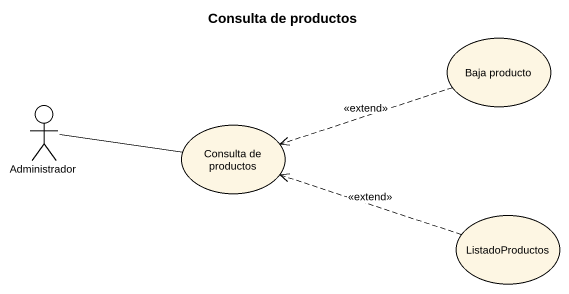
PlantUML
@startuml
title Consulta de productos
usecase "Baja producto" as Baja_producto
actor Administrador
usecase "Consulta de productos" as Consulta_de_productos
usecase ListadoProductos
Baja_producto .left.> Consulta_de_productos : <<extend>>
Administrador -right- Consulta_de_productos
ListadoProductos .left.> Consulta_de_productos : <<extend>>
@enduml
